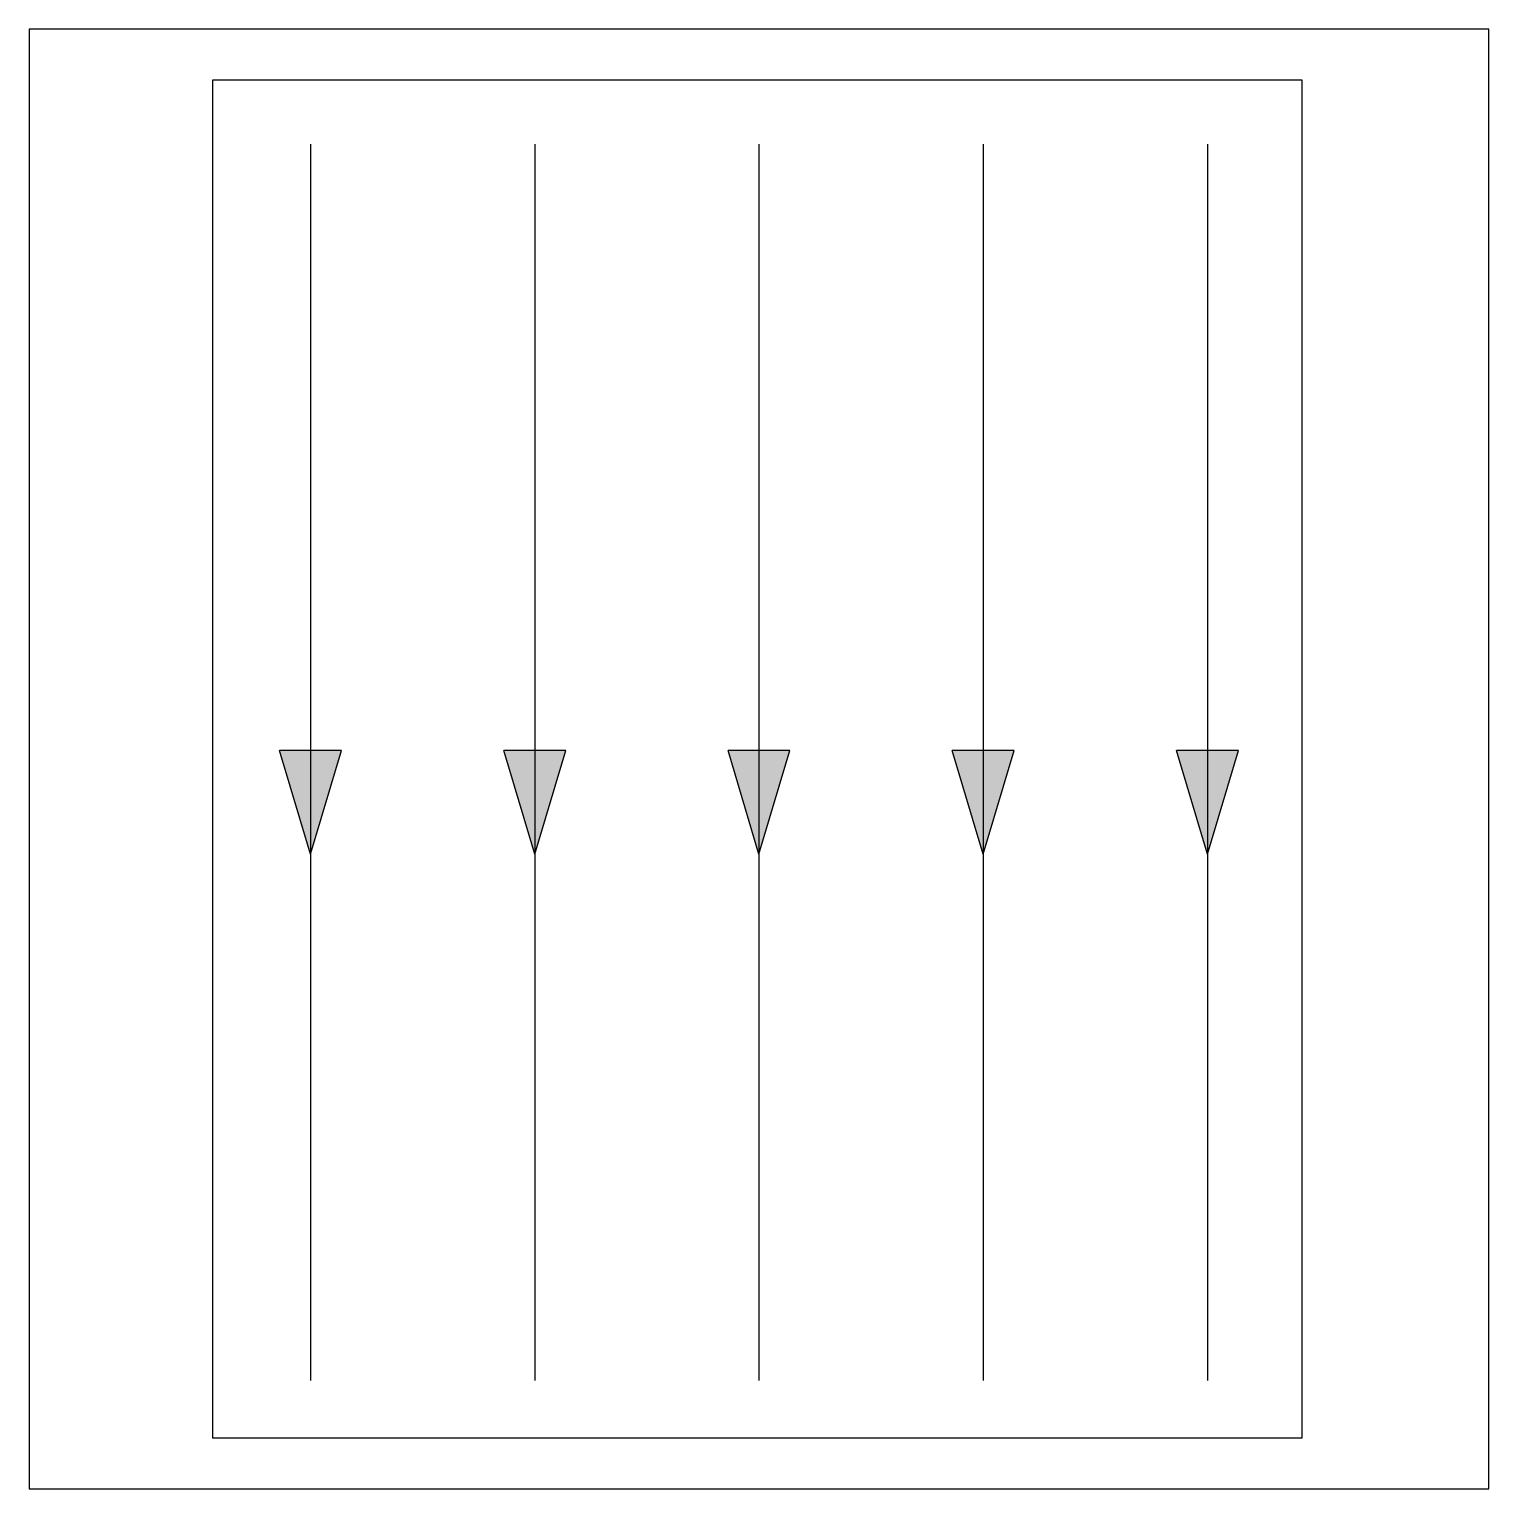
# Model space of a CAD drawing. Header units: millimetres. Extents: x 0 to 1000, y 0 to 1000.
import ezdxf

# ---------------------------------------------------------------- set-up
doc = ezdxf.new("R2010")
doc.units = ezdxf.units.MM
doc.layers.get('0').update_dxf_attribs({"color": 2})
doc.layers.add('1', color=1, linetype='Continuous')
doc.layers.add('3', color=7, linetype='Continuous')

msp = doc.modelspace()

# ---------------------------------------------------------------- hatches: boundary and pattern name
at = {"layer": '3'}
h = msp.add_hatch(color=256, dxfattribs=at)
h.paths.add_polyline_path([(214, 505.8), (192.8, 505.8), (192.8, 434.8)])
h.paths.add_polyline_path([(192.8, 505.8), (171.6, 505.8), (192.8, 434.8)])
h = msp.add_hatch(color=256, dxfattribs=at)
h.paths.add_polyline_path([(367.6, 505.8), (346.4, 505.8), (346.4, 434.8)])
h.paths.add_polyline_path([(346.4, 505.8), (325.2, 505.8), (346.4, 434.8)])
h = msp.add_hatch(color=256, dxfattribs=at)
h.paths.add_polyline_path([(521.2, 505.8), (500, 505.8), (500, 434.8)])
h.paths.add_polyline_path([(500, 505.8), (478.8, 505.8), (500, 434.8)])
h = msp.add_hatch(color=256, dxfattribs=at)
h.paths.add_polyline_path([(674.8, 505.8), (653.6, 505.8), (653.6, 434.8)])
h.paths.add_polyline_path([(653.6, 505.8), (632.4, 505.8), (653.6, 434.8)])
h = msp.add_hatch(color=256, dxfattribs=at)
h.paths.add_polyline_path([(828.4, 505.8), (807.2, 505.8), (807.2, 434.8)])
h.paths.add_polyline_path([(807.2, 505.8), (786, 505.8), (807.2, 434.8)])

# ---------------------------------------------------------------- linework, layer by layer
at = {"color": 2}
msp.add_lwpolyline([(0, 0), (1000, 0), (1000, 1000), (0, 1000)], close=True, dxfattribs=at)
at = {"layer": '1', "color": 1}
for p, q in [((872.2, 965.1), (125.5, 965.1)), ((125.5, 965.1), (125.5, 34.9)), ((872.2, 34.9), (872.2, 965.1)), ((125.5, 34.9), (872.2, 34.9))]:
    msp.add_line(p, q, dxfattribs=at)
at = {"layer": '3'}
for p, q in [((192.8, 921.3), (192.8, 74.1)), ((346.4, 921.3), (346.4, 74.1)), ((500, 921.3), (500, 74.1)), ((653.6, 921.3), (653.6, 74.1)), ((807.2, 921.3), (807.2, 74.1)), ((214, 505.8), (171.6, 505.8)), ((192.8, 434.8), (171.6, 505.8)), ((192.8, 434.8), (214, 505.8)), ((367.6, 505.8), (325.2, 505.8)), ((346.4, 434.8), (325.2, 505.8)), ((346.4, 434.8), (367.6, 505.8)), ((521.2, 505.8), (478.8, 505.8)), ((500, 434.8), (478.8, 505.8)), ((500, 434.8), (521.2, 505.8)), ((653.6, 434.8), (632.4, 505.8)), ((674.8, 505.8), (632.4, 505.8)), ((653.6, 434.8), (674.8, 505.8)), ((828.4, 505.8), (786, 505.8)), ((807.2, 434.8), (786, 505.8)), ((807.2, 434.8), (828.4, 505.8))]:
    msp.add_line(p, q, dxfattribs=at)

doc.saveas('drawing.dxf')
